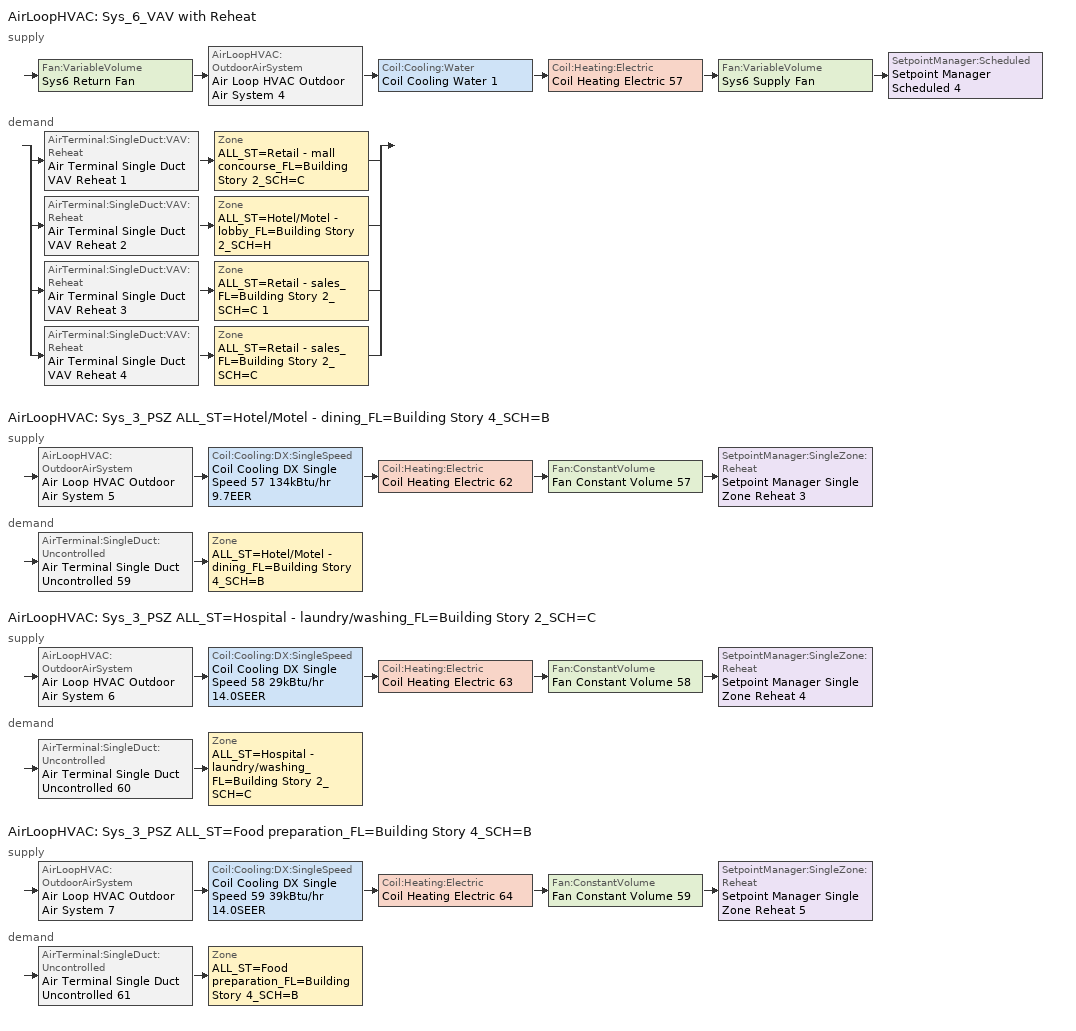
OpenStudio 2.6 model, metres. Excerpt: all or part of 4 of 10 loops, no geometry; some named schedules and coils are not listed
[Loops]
AirLoopHVAC 'Sys_6_VAV with Reheat'
 supply: Fan:VariableVolume 'Sys6 Return Fan' > AirLoopHVAC:OutdoorAirSystem 'Air Loop HVAC Outdoor Air System 4' > Coil:Cooling:Water 'Coil Cooling Water 1' > Coil:Heating:Electric 'Coil Heating Electric 57' > Fan:VariableVolume 'Sys6 Supply Fan' > SetpointManager:Scheduled 'Setpoint Manager Scheduled 4'
 demand: split
  | AirTerminal:SingleDuct:VAV:Reheat 'Air Terminal Single Duct VAV Reheat 1' > Zone 'ALL_ST=Retail - mall concourse_FL=Building Story 2_SCH=C'
  | AirTerminal:SingleDuct:VAV:Reheat 'Air Terminal Single Duct VAV Reheat 2' > Zone 'ALL_ST=Hotel/Motel - lobby_FL=Building Story 2_SCH=H'
  | AirTerminal:SingleDuct:VAV:Reheat 'Air Terminal Single Duct VAV Reheat 3' > Zone 'ALL_ST=Retail - sales_FL=Building Story 2_SCH=C 1'
  | AirTerminal:SingleDuct:VAV:Reheat 'Air Terminal Single Duct VAV Reheat 4' > Zone 'ALL_ST=Retail - sales_FL=Building Story 2_SCH=C'
AirLoopHVAC 'Sys_3_PSZ ALL_ST=Hotel/Motel - dining_FL=Building Story 4_SCH=B'
 supply: AirLoopHVAC:OutdoorAirSystem 'Air Loop HVAC Outdoor Air System 5' > Coil:Cooling:DX:SingleSpeed 'Coil Cooling DX Single Speed 57 134kBtu/hr 9.7EER' > Coil:Heating:Electric 'Coil Heating Electric 62' > Fan:ConstantVolume 'Fan Constant Volume 57' > SetpointManager:SingleZone:Reheat 'Setpoint Manager Single Zone Reheat 3'
 demand: AirTerminal:SingleDuct:Uncontrolled 'Air Terminal Single Duct Uncontrolled 59' > Zone 'ALL_ST=Hotel/Motel - dining_FL=Building Story 4_SCH=B'
AirLoopHVAC 'Sys_3_PSZ ALL_ST=Hospital - laundry/washing_FL=Building Story 2_SCH=C'
 supply: AirLoopHVAC:OutdoorAirSystem 'Air Loop HVAC Outdoor Air System 6' > Coil:Cooling:DX:SingleSpeed 'Coil Cooling DX Single Speed 58 29kBtu/hr 14.0SEER' > Coil:Heating:Electric 'Coil Heating Electric 63' > Fan:ConstantVolume 'Fan Constant Volume 58' > SetpointManager:SingleZone:Reheat 'Setpoint Manager Single Zone Reheat 4'
 demand: AirTerminal:SingleDuct:Uncontrolled 'Air Terminal Single Duct Uncontrolled 60' > Zone 'ALL_ST=Hospital - laundry/washing_FL=Building Story 2_SCH=C'
AirLoopHVAC 'Sys_3_PSZ ALL_ST=Food preparation_FL=Building Story 4_SCH=B'
 supply: AirLoopHVAC:OutdoorAirSystem 'Air Loop HVAC Outdoor Air System 7' > Coil:Cooling:DX:SingleSpeed 'Coil Cooling DX Single Speed 59 39kBtu/hr 14.0SEER' > Coil:Heating:Electric 'Coil Heating Electric 64' > Fan:ConstantVolume 'Fan Constant Volume 59' > SetpointManager:SingleZone:Reheat 'Setpoint Manager Single Zone Reheat 5'
 demand: AirTerminal:SingleDuct:Uncontrolled 'Air Terminal Single Duct Uncontrolled 61' > Zone 'ALL_ST=Food preparation_FL=Building Story 4_SCH=B'
[Sizing:Zone] Zone Cooling Design Supply Air Temperature Input Method=SupplyAirTemperature; Zone Cooling Design Supply Air Temperature {C}=13; Zone Cooling Design Supply Air Temperature Difference {deltaC}=11.11; Zone Heating Design Supply Air Temperature Input Method=SupplyAirTemperature; Zone Heating Design Supply Air Temperature {C}=43; Zone Heating Design Supply Air Temperature Difference {deltaC}=11.11; Zone Cooling Design Supply Air Humidity Ratio {kg-H2O/kg-air}=0.0085; Zone Heating Design Supply Air Humidity Ratio {kg-H2O/kg-air}=0.008; Zone Heating Sizing Factor=1.3; Zone Cooling Sizing Factor=1.1; Cooling Design Air Flow Method=DesignDay; Heating Design Air Flow Method=DesignDay; Account for Dedicated Outdoor Air System=No; Dedicated Outdoor Air System Control Strategy=NeutralSupplyAir; Dedicated Outdoor Air Low Setpoint Temperature for Design {C}=autosize; Dedicated Outdoor Air High Setpoint Temperature for Design {C}=autosize
ALL_ST=Retail - sales_FL=Building Story 2_SCH=C; ALL_ST=Retail - mall concourse_FL=Building Story 2_SCH=C; ALL_ST=Hotel/Motel - dining_FL=Building Story 4_SCH=B; ALL_ST=Hospital - laundry/washing_FL=Building Story 2_SCH=C; ALL_ST=Hotel/Motel - lobby_FL=Building Story 2_SCH=H; ALL_ST=Retail - sales_FL=Building Story 2_SCH=C 1; ALL_ST=Food preparation_FL=Building Story 4_SCH=B
[Zone equipment]
ALL_ST=Retail - sales_FL=Building Story 2_SCH=C: Air Terminal Single Duct VAV Reheat 4, Zone HVAC Baseboard Convective Electric 62
ALL_ST=Retail - mall concourse_FL=Building Story 2_SCH=C: Air Terminal Single Duct VAV Reheat 1, Zone HVAC Baseboard Convective Electric 59
ALL_ST=Hotel/Motel - dining_FL=Building Story 4_SCH=B: Air Terminal Single Duct Uncontrolled 59, Zone HVAC Baseboard Convective Electric 63
ALL_ST=Hospital - laundry/washing_FL=Building Story 2_SCH=C: Air Terminal Single Duct Uncontrolled 60, Zone HVAC Baseboard Convective Electric 64
ALL_ST=Hotel/Motel - lobby_FL=Building Story 2_SCH=H: Air Terminal Single Duct VAV Reheat 2, Zone HVAC Baseboard Convective Electric 60
ALL_ST=Retail - sales_FL=Building Story 2_SCH=C 1: Air Terminal Single Duct VAV Reheat 3, Zone HVAC Baseboard Convective Electric 61
ALL_ST=Food preparation_FL=Building Story 4_SCH=B: Air Terminal Single Duct Uncontrolled 61, Zone HVAC Baseboard Convective Electric 65
[AirLoopHVAC] Design Supply Air Flow Rate {m3/s}=AutoSize
Name | Availability Schedule
Sys_6_VAV with Reheat | Sys_6_VAV with Reheat Occ Sch
Sys_3_PSZ ALL_ST=Hotel/Motel - dining_FL=Building Story 4_SCH=B | Sys_3_PSZ ALL_ST=Hotel/Motel - dining_FL=Building Story 4_SCH=B Occ Sch
Sys_3_PSZ ALL_ST=Hospital - laundry/washing_FL=Building Story 2_SCH=C | Sys_3_PSZ ALL_ST=Hospital - laundry/washing_FL=Building Story 2_SCH=C Occ Sch
Sys_3_PSZ ALL_ST=Food preparation_FL=Building Story 4_SCH=B | Sys_3_PSZ ALL_ST=Food preparation_FL=Building Story 4_SCH=B Occ Sch
[Sizing:System] Type of Load to Size On=Sensible; Design Outdoor Air Flow Rate {m3/s}=Autosize; Preheat Design Temperature {C}=7; Preheat Design Humidity Ratio {kg-H2O/kg-Air}=0.008; Precool Design Humidity Ratio {kg-H2O/kg-Air}=0.008; Central Cooling Design Supply Air Temperature {C}=13; Sizing Option=NonCoincident; 100% Outdoor Air in Cooling=No; 100% Outdoor Air in Heating=No; Central Cooling Design Supply Air Humidity Ratio {kg-H2O/kg-Air}=0.0085; Central Heating Design Supply Air Humidity Ratio {kg-H2O/kg-Air}=0.008; Cooling Design Air Flow Method=DesignDay; Cooling Design Air Flow Rate {m3/s}=0; Heating Design Air Flow Method=DesignDay; Heating Design Air Flow Rate {m3/s}=0; System Outdoor Air Method=ZoneSum; Zone Maximum Outdoor Air Fraction=1; Cooling Supply Air Flow Rate Per Floor Area {m3/s-m2}=0.00996765; Cooling Fraction of Autosized Cooling Supply Air Flow Rate=1; Cooling Supply Air Flow Rate Per Unit Cooling Capacity {m3/s-W}=3.94755e-05; Heating Supply Air Flow Rate Per Floor Area {m3/s-m2}=0.00996765; Heating Fraction of Autosized Heating Supply Air Flow Rate=1; Heating Fraction of Autosized Cooling Supply Air Flow Rate=1; Heating Supply Air Flow Rate Per Unit Heating Capacity {m3/s-W}=3.15882e-05; Cooling Design Capacity Method=CoolingDesignCapacity; Cooling Design Capacity {W}=autosize; Cooling Design Capacity Per Floor Area {W/m2}=234.7; Fraction of Autosized Cooling Design Capacity=1; Heating Design Capacity Method=HeatingDesignCapacity; Heating Design Capacity {W}=autosize; Heating Design Capacity Per Floor Area {W/m2}=157; Fraction of Autosized Heating Design Capacity=1; Central Cooling Capacity Control Method=OnOff
Name | Minimum System Air Flow Ratio | Precool Design Temperature {C} | Central Heating Design Supply Air Temperature {C}
Sys_6_VAV with Reheat | 0.3 | 12.8 | 13.1
Sys_3_PSZ ALL_ST=Hotel/Motel - dining_FL=Building Story 4_SCH=B; Sys_3_PSZ ALL_ST=Hospital - laundry/washing_FL=Building Story 2_SCH=C; Sys_3_PSZ ALL_ST=Food preparation_FL=Building Story 4_SCH=B | 1 | 13 | 43
[Fan:ConstantVolume] Availability Schedule=Always On Discrete; Fan Efficiency=0.39975; Pressure Rise {Pa}=640; Maximum Flow Rate {m3/s}=AutoSize; Motor Efficiency=0.615
Fan Constant Volume 57; Fan Constant Volume 58; Fan Constant Volume 59
[Coil:Heating:Electric] Availability Schedule=Always On Discrete
Coil Heating Electric 57; Coil Heating Electric 58; Coil Heating Electric 59; Coil Heating Electric 60; Coil Heating Electric 61; Coil Heating Electric 62; Coil Heating Electric 63; Coil Heating Electric 64
[Coil:Cooling:DX:SingleSpeed] Availability Schedule=Always On Discrete; Rated Total Cooling Capacity {W}=autosize; Rated Sensible Heat Ratio=autosize; Rated Air Flow Rate {m3/s}=autosize; Rated Evaporator Fan Power Per Volume Flow Rate {W/(m3/s)}=773.3; Total Cooling Capacity Function of Temperature Curve=DXCOOL-NECB2011-REF-CAPFT; Total Cooling Capacity Function of Flow Fraction Curve=DXCOOL-NECB2011-REF-CAPFFLOW; Energy Input Ratio Function of Temperature Curve=DXCOOL-NECB2011-REF-COOLEIRFT; Energy Input Ratio Function of Flow Fraction Curve=DXCOOL-NECB2011-REF-COOLEIRFFLOW; Part Load Fraction Correlation Curve=DXCOOL-NECB2011-REF-COOLPLFFPLR; Condenser Type=AirCooled; Evaporative Condenser Effectiveness=0; Evaporative Condenser Air Flow Rate {m3/s}=Autosize; Evaporative Condenser Pump Rated Power Consumption {W}=Autosize; Crankcase Heater Capacity {W}=0; Maximum Outdoor Dry-Bulb Temperature for Crankcase Heater Operation {C}=0; Basin Heater Capacity {W/K}=0; Basin Heater Setpoint Temperature {C}=10
Name | Rated COP {W/W}
Coil Cooling DX Single Speed 57 134kBtu/hr 9.7EER | 3.38064
Coil Cooling DX Single Speed 58 29kBtu/hr 14.0SEER; Coil Cooling DX Single Speed 59 39kBtu/hr 14.0SEER | 3.8248
[Controller:OutdoorAir] Minimum Outdoor Air Flow Rate {m3/s}=autosize; Maximum Outdoor Air Flow Rate {m3/s}=Autosize; Economizer Control Action Type=ModulateFlow; Lockout Type=NoLockout; Minimum Limit Type=FixedMinimum; High Humidity Control=No
Name | Economizer Control Type | Minimum Outdoor Air Schedule | Controller Mechanical Ventilation | Heat Recovery Bypass Control Type | Economizer Maximum Limit Dry-Bulb Temperature {C} | Economizer Maximum Limit Enthalpy {J/kg} | Economizer Minimum Limit Dry-Bulb Temperature {C}
Controller Outdoor Air 4 | DifferentialEnthalpy | Sys_6_VAV with Reheat Occ Sch | Controller Mechanical Ventilation 4 | BypassWhenOAFlowGreaterThanMinimum
Controller Outdoor Air 5 | DifferentialEnthalpy | Sys_3_PSZ ALL_ST=Hotel/Motel - dining_FL=Building Story 4_SCH=B Occ Sch | Controller Mechanical Ventilation 5 | BypassWhenOAFlowGreaterThanMinimum
Controller Outdoor Air 6 | NoEconomizer | Sys_3_PSZ ALL_ST=Hospital - laundry/washing_FL=Building Story 2_SCH=C Occ Sch | Controller Mechanical Ventilation 6 | BypassWhenWithinEconomizerLimits | 28 | 64000 | -100
Controller Outdoor Air 7 | NoEconomizer | Sys_3_PSZ ALL_ST=Food preparation_FL=Building Story 4_SCH=B Occ Sch | Controller Mechanical Ventilation 7 | BypassWhenWithinEconomizerLimits | 28 | 64000 | -100
[Controller:MechanicalVentilation] Availability Schedule=Always On Discrete; System Outdoor Air Method=ZoneSum
Controller Mechanical Ventilation 4; Controller Mechanical Ventilation 5; Controller Mechanical Ventilation 6; Controller Mechanical Ventilation 7
[AirLoopHVAC:OutdoorAirSystem]
Name | Controller
Air Loop HVAC Outdoor Air System 4 | Controller Outdoor Air 4
Air Loop HVAC Outdoor Air System 5 | Controller Outdoor Air 5
Air Loop HVAC Outdoor Air System 6 | Controller Outdoor Air 6
Air Loop HVAC Outdoor Air System 7 | Controller Outdoor Air 7
[SetpointManager:Scheduled]
Setpoint Manager Scheduled 4: Control Variable=Temperature; Schedule=Supply Air Temp
[ZoneHVAC:Baseboard:Convective:Electric] Availability Schedule=Always On Discrete; Nominal Capacity {W}=autosize; Efficiency=1
Zone HVAC Baseboard Convective Electric 59; Zone HVAC Baseboard Convective Electric 60; Zone HVAC Baseboard Convective Electric 61; Zone HVAC Baseboard Convective Electric 62; Zone HVAC Baseboard Convective Electric 63; Zone HVAC Baseboard Convective Electric 64; Zone HVAC Baseboard Convective Electric 65
[AirTerminal:SingleDuct:Uncontrolled] Availability Schedule=Always On Discrete; Maximum Air Flow Rate {m3/s}=AutoSize
Air Terminal Single Duct Uncontrolled 59; Air Terminal Single Duct Uncontrolled 60; Air Terminal Single Duct Uncontrolled 61
[SetpointManager:SingleZone:Reheat] Minimum Supply Air Temperature {C}=13; Maximum Supply Air Temperature {C}=43
Name | Control Zone
Setpoint Manager Single Zone Reheat 3 | ALL_ST=Hotel/Motel - dining_FL=Building Story 4_SCH=B
Setpoint Manager Single Zone Reheat 4 | ALL_ST=Hospital - laundry/washing_FL=Building Story 2_SCH=C
Setpoint Manager Single Zone Reheat 5 | ALL_ST=Food preparation_FL=Building Story 4_SCH=B
[Fan:VariableVolume] Availability Schedule=Always On Discrete; Maximum Flow Rate {m3/s}=Autosize; Fan Power Minimum Flow Rate Input Method=Fraction; Fan Power Minimum Flow Fraction=0.68; Fan Power Minimum Air Flow Rate {m3/s}=0; Motor In Airstream Fraction=1; Fan Power Coefficient 1=-2.4176; Fan Power Coefficient 2=9.5874; Fan Power Coefficient 3=-11.559; Fan Power Coefficient 4=5.4009; Fan Power Coefficient 5=0
Name | Fan Efficiency | Pressure Rise {Pa} | Motor Efficiency
Sys6 Supply Fan | 0.549965 | 1000 | 0.8461
Sys6 Return Fan | 0.299975 | 250 | 0.4615
[AirTerminal:SingleDuct:VAV:Reheat] Availability Schedule=Always On Discrete; Maximum Air Flow Rate {m3/s}=AutoSize; Zone Minimum Air Flow Input Method=Constant; Constant Minimum Air Flow Fraction=0.3; Maximum Hot Water or Steam Flow Rate {m3/s}=AutoSize; Minimum Hot Water or Steam Flow Rate {m3/s}=0; Convergence Tolerance=0.001; Damper Heating Action=Normal; Maximum Flow per Zone Floor Area During Reheat {m3/s-m2}=AutoSize; Maximum Flow Fraction During Reheat=0.5; Maximum Reheat Air Temperature {C}=43; Control For Outdoor Air=No
Name | Fixed Minimum Air Flow Rate {m3/s} | Reheat Coil
Air Terminal Single Duct VAV Reheat 1 | 0.377724 | Coil Heating Electric 58
Air Terminal Single Duct VAV Reheat 2 | 2.61637 | Coil Heating Electric 59
Air Terminal Single Duct VAV Reheat 3 | 0.134143 | Coil Heating Electric 60
Air Terminal Single Duct VAV Reheat 4 | 0.155338 | Coil Heating Electric 61
[Schedule:Ruleset]
Name | Default Day Schedule | Summer Design Day Schedule | Winter Design Day Schedule
Supply Air Temp | Supply Air Temp Default
Sys_3_PSZ ALL_ST=Food preparation_FL=Building Story 4_SCH=B Occ Sch | Sys_3_PSZ ALL_ST=Food preparation_FL=Building Story 4_SCH=B Occ Sch Default | Sys_3_PSZ ALL_ST=Food preparation_FL=Building Story 4_SCH=B Occ Sch Summer Design Day | Sys_3_PSZ ALL_ST=Food preparation_FL=Building Story 4_SCH=B Occ Sch Winter Design Day
Sys_3_PSZ ALL_ST=Hospital - laundry/washing_FL=Building Story 2_SCH=C Occ Sch | Sys_3_PSZ ALL_ST=Hospital - laundry/washing_FL=Building Story 2_SCH=C Occ Sch Default | Sys_3_PSZ ALL_ST=Hospital - laundry/washing_FL=Building Story 2_SCH=C Occ Sch Summer Design Day | Sys_3_PSZ ALL_ST=Hospital - laundry/washing_FL=Building Story 2_SCH=C Occ Sch Winter Design Day
Sys_3_PSZ ALL_ST=Hotel/Motel - dining_FL=Building Story 4_SCH=B Occ Sch | Sys_3_PSZ ALL_ST=Hotel/Motel - dining_FL=Building Story 4_SCH=B Occ Sch Default | Sys_3_PSZ ALL_ST=Hotel/Motel - dining_FL=Building Story 4_SCH=B Occ Sch Summer Design Day | Sys_3_PSZ ALL_ST=Hotel/Motel - dining_FL=Building Story 4_SCH=B Occ Sch Winter Design Day
Sys_6_VAV with Reheat Occ Sch | Sys_6_VAV with Reheat Occ Sch Default | Sys_6_VAV with Reheat Occ Sch Summer Design Day | Sys_6_VAV with Reheat Occ Sch Winter Design Day
[Schedule:Day]
Supply Air Temp Default: 24, 0, 13
Sys_3_PSZ ALL_ST=Food preparation_FL=Building Story 4_SCH=B Occ Sch Default; Sys_3_PSZ ALL_ST=Food preparation_FL=Building Story 4_SCH=B Occ Sch Winter Design Day; Sys_3_PSZ ALL_ST=Food preparation_FL=Building Story 4_SCH=B Occ Sch Summer Design Day; Sys_3_PSZ ALL_ST=Hospital - laundry/washing_FL=Building Story 2_SCH=C Occ Sch Default; Sys_3_PSZ ALL_ST=Hospital - laundry/washing_FL=Building Story 2_SCH=C Occ Sch Winter Design Day; Sys_3_PSZ ALL_ST=Hospital - laundry/washing_FL=Building Story 2_SCH=C Occ Sch Summer Design Day; Sys_3_PSZ ALL_ST=Hotel/Motel - dining_FL=Building Story 4_SCH=B Occ Sch Default; Sys_3_PSZ ALL_ST=Hotel/Motel - dining_FL=Building Story 4_SCH=B Occ Sch Winter Design Day; Sys_3_PSZ ALL_ST=Hotel/Motel - dining_FL=Building Story 4_SCH=B Occ Sch Summer Design Day; Sys_6_VAV with Reheat Occ Sch Default; Sys_6_VAV with Reheat Occ Sch Winter Design Day; Sys_6_VAV with Reheat Occ Sch Summer Design Day; Sys_6_VAV with Reheat Occ Sch Monday; Sys_6_VAV with Reheat Occ Sch Tuesday; Sys_6_VAV with Reheat Occ Sch Wednesday; Sys_6_VAV with Reheat Occ Sch Thursday; Sys_6_VAV with Reheat Occ Sch Friday; Sys_6_VAV with Reheat Occ Sch Saturday; Sys_6_VAV with Reheat Occ Sch Sunday: 24, 0, 1
Sys_3_PSZ ALL_ST=Food preparation_FL=Building Story 4_SCH=B Occ Sch Monday; Sys_3_PSZ ALL_ST=Food preparation_FL=Building Story 4_SCH=B Occ Sch Tuesday; Sys_3_PSZ ALL_ST=Food preparation_FL=Building Story 4_SCH=B Occ Sch Wednesday; Sys_3_PSZ ALL_ST=Food preparation_FL=Building Story 4_SCH=B Occ Sch Thursday; Sys_3_PSZ ALL_ST=Food preparation_FL=Building Story 4_SCH=B Occ Sch Friday; Sys_3_PSZ ALL_ST=Hotel/Motel - dining_FL=Building Story 4_SCH=B Occ Sch Monday; Sys_3_PSZ ALL_ST=Hotel/Motel - dining_FL=Building Story 4_SCH=B Occ Sch Tuesday; Sys_3_PSZ ALL_ST=Hotel/Motel - dining_FL=Building Story 4_SCH=B Occ Sch Wednesday; Sys_3_PSZ ALL_ST=Hotel/Motel - dining_FL=Building Story 4_SCH=B Occ Sch Thursday; Sys_3_PSZ ALL_ST=Hotel/Motel - dining_FL=Building Story 4_SCH=B Occ Sch Friday: 1, 0, 1, 10, 0, 0, 24, 0, 1
Sys_3_PSZ ALL_ST=Food preparation_FL=Building Story 4_SCH=B Occ Sch Saturday; Sys_3_PSZ ALL_ST=Hotel/Motel - dining_FL=Building Story 4_SCH=B Occ Sch Saturday: 2, 0, 1, 10, 0, 0, 24, 0, 1
Sys_3_PSZ ALL_ST=Food preparation_FL=Building Story 4_SCH=B Occ Sch Sunday; Sys_3_PSZ ALL_ST=Hotel/Motel - dining_FL=Building Story 4_SCH=B Occ Sch Sunday: 1, 0, 0, 2, 0, 1, 11, 0, 0, 23, 0, 1, 24, 0, 0
Sys_3_PSZ ALL_ST=Hospital - laundry/washing_FL=Building Story 2_SCH=C Occ Sch Monday; Sys_3_PSZ ALL_ST=Hospital - laundry/washing_FL=Building Story 2_SCH=C Occ Sch Tuesday; Sys_3_PSZ ALL_ST=Hospital - laundry/washing_FL=Building Story 2_SCH=C Occ Sch Wednesday; Sys_3_PSZ ALL_ST=Hospital - laundry/washing_FL=Building Story 2_SCH=C Occ Sch Thursday; Sys_3_PSZ ALL_ST=Hospital - laundry/washing_FL=Building Story 2_SCH=C Occ Sch Friday; Sys_3_PSZ ALL_ST=Hospital - laundry/washing_FL=Building Story 2_SCH=C Occ Sch Saturday: 9, 0, 0, 21, 0, 1, 24, 0, 0
Sys_3_PSZ ALL_ST=Hospital - laundry/washing_FL=Building Story 2_SCH=C Occ Sch Sunday: 11, 0, 0, 19, 0, 1, 24, 0, 0
[Schedule:Rule] Date Specification Type=DateRange; Start Month=1; Start Day=1; End Month=12
Name | Schedule Ruleset | Rule Order | Day Schedule | Apply Monday | End Day | Apply Tuesday | Apply Wednesday | Apply Thursday | Apply Friday | Apply Saturday | Apply Sunday
Sys_3_PSZ ALL_ST=Food preparation_FL=Building Story 4_SCH=B Occ Sch Monday Rule | Sys_3_PSZ ALL_ST=Food preparation_FL=Building Story 4_SCH=B Occ Sch | 6 | Sys_3_PSZ ALL_ST=Food preparation_FL=Building Story 4_SCH=B Occ Sch Monday | Yes | 25
Sys_3_PSZ ALL_ST=Food preparation_FL=Building Story 4_SCH=B Occ Sch Tuesday Rule | Sys_3_PSZ ALL_ST=Food preparation_FL=Building Story 4_SCH=B Occ Sch | 5 | Sys_3_PSZ ALL_ST=Food preparation_FL=Building Story 4_SCH=B Occ Sch Tuesday |  | 26 | Yes
Sys_3_PSZ ALL_ST=Food preparation_FL=Building Story 4_SCH=B Occ Sch Wednesday Rule | Sys_3_PSZ ALL_ST=Food preparation_FL=Building Story 4_SCH=B Occ Sch | 4 | Sys_3_PSZ ALL_ST=Food preparation_FL=Building Story 4_SCH=B Occ Sch Wednesday |  | 27 |  | Yes
Sys_3_PSZ ALL_ST=Food preparation_FL=Building Story 4_SCH=B Occ Sch Thursday Rule | Sys_3_PSZ ALL_ST=Food preparation_FL=Building Story 4_SCH=B Occ Sch | 3 | Sys_3_PSZ ALL_ST=Food preparation_FL=Building Story 4_SCH=B Occ Sch Thursday |  | 28 |  |  | Yes
Sys_3_PSZ ALL_ST=Food preparation_FL=Building Story 4_SCH=B Occ Sch Friday Rule | Sys_3_PSZ ALL_ST=Food preparation_FL=Building Story 4_SCH=B Occ Sch | 2 | Sys_3_PSZ ALL_ST=Food preparation_FL=Building Story 4_SCH=B Occ Sch Friday |  | 29 |  |  |  | Yes
Sys_3_PSZ ALL_ST=Food preparation_FL=Building Story 4_SCH=B Occ Sch Saturday Rule | Sys_3_PSZ ALL_ST=Food preparation_FL=Building Story 4_SCH=B Occ Sch | 1 | Sys_3_PSZ ALL_ST=Food preparation_FL=Building Story 4_SCH=B Occ Sch Saturday |  | 30 |  |  |  |  | Yes
Sys_3_PSZ ALL_ST=Food preparation_FL=Building Story 4_SCH=B Occ Sch Sunday Rule | Sys_3_PSZ ALL_ST=Food preparation_FL=Building Story 4_SCH=B Occ Sch | 0 | Sys_3_PSZ ALL_ST=Food preparation_FL=Building Story 4_SCH=B Occ Sch Sunday |  | 31 |  |  |  |  |  | Yes
Sys_3_PSZ ALL_ST=Hospital - laundry/washing_FL=Building Story 2_SCH=C Occ Sch Monday Rule | Sys_3_PSZ ALL_ST=Hospital - laundry/washing_FL=Building Story 2_SCH=C Occ Sch | 6 | Sys_3_PSZ ALL_ST=Hospital - laundry/washing_FL=Building Story 2_SCH=C Occ Sch Monday | Yes | 25
Sys_3_PSZ ALL_ST=Hospital - laundry/washing_FL=Building Story 2_SCH=C Occ Sch Tuesday Rule | Sys_3_PSZ ALL_ST=Hospital - laundry/washing_FL=Building Story 2_SCH=C Occ Sch | 5 | Sys_3_PSZ ALL_ST=Hospital - laundry/washing_FL=Building Story 2_SCH=C Occ Sch Tuesday |  | 26 | Yes
Sys_3_PSZ ALL_ST=Hospital - laundry/washing_FL=Building Story 2_SCH=C Occ Sch Wednesday Rule | Sys_3_PSZ ALL_ST=Hospital - laundry/washing_FL=Building Story 2_SCH=C Occ Sch | 4 | Sys_3_PSZ ALL_ST=Hospital - laundry/washing_FL=Building Story 2_SCH=C Occ Sch Wednesday |  | 27 |  | Yes
Sys_3_PSZ ALL_ST=Hospital - laundry/washing_FL=Building Story 2_SCH=C Occ Sch Thursday Rule | Sys_3_PSZ ALL_ST=Hospital - laundry/washing_FL=Building Story 2_SCH=C Occ Sch | 3 | Sys_3_PSZ ALL_ST=Hospital - laundry/washing_FL=Building Story 2_SCH=C Occ Sch Thursday |  | 28 |  |  | Yes
Sys_3_PSZ ALL_ST=Hospital - laundry/washing_FL=Building Story 2_SCH=C Occ Sch Friday Rule | Sys_3_PSZ ALL_ST=Hospital - laundry/washing_FL=Building Story 2_SCH=C Occ Sch | 2 | Sys_3_PSZ ALL_ST=Hospital - laundry/washing_FL=Building Story 2_SCH=C Occ Sch Friday |  | 29 |  |  |  | Yes
Sys_3_PSZ ALL_ST=Hospital - laundry/washing_FL=Building Story 2_SCH=C Occ Sch Saturday Rule | Sys_3_PSZ ALL_ST=Hospital - laundry/washing_FL=Building Story 2_SCH=C Occ Sch | 1 | Sys_3_PSZ ALL_ST=Hospital - laundry/washing_FL=Building Story 2_SCH=C Occ Sch Saturday |  | 30 |  |  |  |  | Yes
Sys_3_PSZ ALL_ST=Hospital - laundry/washing_FL=Building Story 2_SCH=C Occ Sch Sunday Rule | Sys_3_PSZ ALL_ST=Hospital - laundry/washing_FL=Building Story 2_SCH=C Occ Sch | 0 | Sys_3_PSZ ALL_ST=Hospital - laundry/washing_FL=Building Story 2_SCH=C Occ Sch Sunday |  | 31 |  |  |  |  |  | Yes
Sys_3_PSZ ALL_ST=Hotel/Motel - dining_FL=Building Story 4_SCH=B Occ Sch Monday Rule | Sys_3_PSZ ALL_ST=Hotel/Motel - dining_FL=Building Story 4_SCH=B Occ Sch | 6 | Sys_3_PSZ ALL_ST=Hotel/Motel - dining_FL=Building Story 4_SCH=B Occ Sch Monday | Yes | 25
Sys_3_PSZ ALL_ST=Hotel/Motel - dining_FL=Building Story 4_SCH=B Occ Sch Tuesday Rule | Sys_3_PSZ ALL_ST=Hotel/Motel - dining_FL=Building Story 4_SCH=B Occ Sch | 5 | Sys_3_PSZ ALL_ST=Hotel/Motel - dining_FL=Building Story 4_SCH=B Occ Sch Tuesday |  | 26 | Yes
Sys_3_PSZ ALL_ST=Hotel/Motel - dining_FL=Building Story 4_SCH=B Occ Sch Wednesday Rule | Sys_3_PSZ ALL_ST=Hotel/Motel - dining_FL=Building Story 4_SCH=B Occ Sch | 4 | Sys_3_PSZ ALL_ST=Hotel/Motel - dining_FL=Building Story 4_SCH=B Occ Sch Wednesday |  | 27 |  | Yes
Sys_3_PSZ ALL_ST=Hotel/Motel - dining_FL=Building Story 4_SCH=B Occ Sch Thursday Rule | Sys_3_PSZ ALL_ST=Hotel/Motel - dining_FL=Building Story 4_SCH=B Occ Sch | 3 | Sys_3_PSZ ALL_ST=Hotel/Motel - dining_FL=Building Story 4_SCH=B Occ Sch Thursday |  | 28 |  |  | Yes
Sys_3_PSZ ALL_ST=Hotel/Motel - dining_FL=Building Story 4_SCH=B Occ Sch Friday Rule | Sys_3_PSZ ALL_ST=Hotel/Motel - dining_FL=Building Story 4_SCH=B Occ Sch | 2 | Sys_3_PSZ ALL_ST=Hotel/Motel - dining_FL=Building Story 4_SCH=B Occ Sch Friday |  | 29 |  |  |  | Yes
Sys_3_PSZ ALL_ST=Hotel/Motel - dining_FL=Building Story 4_SCH=B Occ Sch Saturday Rule | Sys_3_PSZ ALL_ST=Hotel/Motel - dining_FL=Building Story 4_SCH=B Occ Sch | 1 | Sys_3_PSZ ALL_ST=Hotel/Motel - dining_FL=Building Story 4_SCH=B Occ Sch Saturday |  | 30 |  |  |  |  | Yes
Sys_3_PSZ ALL_ST=Hotel/Motel - dining_FL=Building Story 4_SCH=B Occ Sch Sunday Rule | Sys_3_PSZ ALL_ST=Hotel/Motel - dining_FL=Building Story 4_SCH=B Occ Sch | 0 | Sys_3_PSZ ALL_ST=Hotel/Motel - dining_FL=Building Story 4_SCH=B Occ Sch Sunday |  | 31 |  |  |  |  |  | Yes
Sys_6_VAV with Reheat Occ Sch Monday Rule | Sys_6_VAV with Reheat Occ Sch | 6 | Sys_6_VAV with Reheat Occ Sch Monday | Yes | 25
Sys_6_VAV with Reheat Occ Sch Tuesday Rule | Sys_6_VAV with Reheat Occ Sch | 5 | Sys_6_VAV with Reheat Occ Sch Tuesday |  | 26 | Yes
Sys_6_VAV with Reheat Occ Sch Wednesday Rule | Sys_6_VAV with Reheat Occ Sch | 4 | Sys_6_VAV with Reheat Occ Sch Wednesday |  | 27 |  | Yes
Sys_6_VAV with Reheat Occ Sch Thursday Rule | Sys_6_VAV with Reheat Occ Sch | 3 | Sys_6_VAV with Reheat Occ Sch Thursday |  | 28 |  |  | Yes
Sys_6_VAV with Reheat Occ Sch Friday Rule | Sys_6_VAV with Reheat Occ Sch | 2 | Sys_6_VAV with Reheat Occ Sch Friday |  | 29 |  |  |  | Yes
Sys_6_VAV with Reheat Occ Sch Saturday Rule | Sys_6_VAV with Reheat Occ Sch | 1 | Sys_6_VAV with Reheat Occ Sch Saturday |  | 30 |  |  |  |  | Yes
Sys_6_VAV with Reheat Occ Sch Sunday Rule | Sys_6_VAV with Reheat Occ Sch | 0 | Sys_6_VAV with Reheat Occ Sch Sunday |  | 31 |  |  |  |  |  | Yes
[Schedule:Constant]
Always On Discrete: Value=1
[Curve:Biquadratic] Minimum Value of x=13; Maximum Value of x=24; Minimum Value of y=24; Maximum Value of y=46
Name | Coefficient1 Constant | Coefficient2 x | Coefficient3 x**2 | Coefficient4 y | Coefficient5 y**2 | Coefficient6 x*y
DXCOOL-NECB2011-REF-CAPFT | 0.867905 | 0.0142459 | 0.00055436 | -0.0075575 | 3.3e-05 | -0.0001918
DXCOOL-NECB2011-REF-COOLEIRFT | 0.116936 | 0.0284933 | -0.0004112 | 0.0214108 | 0.00016103 | -0.0006791
[Curve:Quadratic] Coefficient1 Constant=1; Coefficient2 x=0; Coefficient3 x**2=0; Minimum Value of x=0; Maximum Value of x=1
DXCOOL-NECB2011-REF-CAPFFLOW; DXCOOL-NECB2011-REF-COOLEIRFFLOW
[Curve:Cubic]
DXCOOL-NECB2011-REF-COOLPLFFPLR: Coefficient1 Constant=0.0277; Coefficient2 x=4.9151; Coefficient3 x**2=-8.184; Coefficient4 x**3=4.2702; Minimum Value of x=0.7; Maximum Value of x=1
